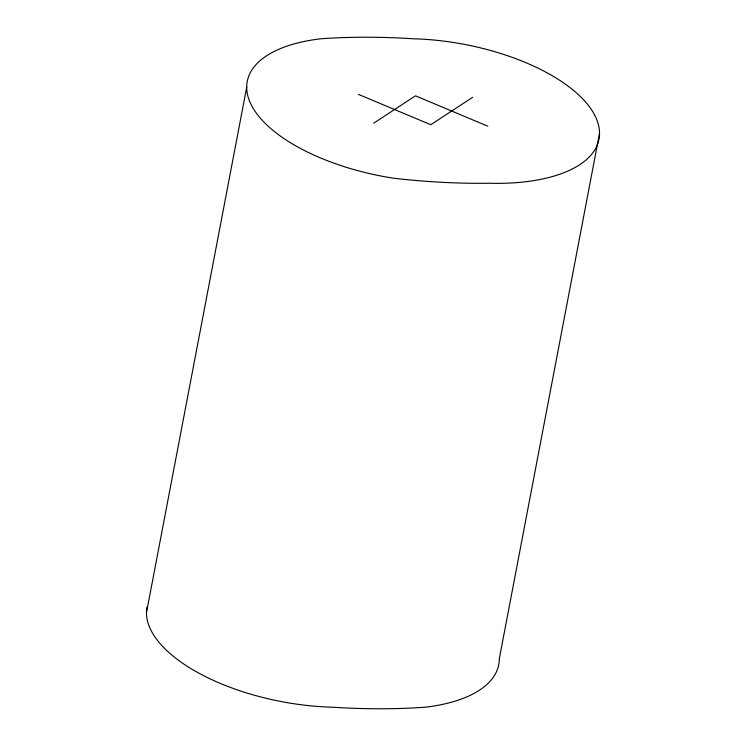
<?xml version="1.0" encoding="UTF-8"?>
<svg xmlns="http://www.w3.org/2000/svg" width="746" height="746" viewBox="0 0 746 746"><rect width="100%" height="100%" fill="white"/><g stroke="black" fill="none" stroke-linecap="round" stroke-linejoin="round"><path stroke-width="1.12" d="M246.702 87.226L146.468 612.671A149.955 67.849 10.8 0 0 332.502 707.208A378.949 171.449 10.8 0 0 425.304 707.208A149.955 67.849 10.8 0 0 499.298 658.774L599.532 133.329M373.625 123.23L415.485 95.833L487.884 126.214M472.61 97.325L430.75 124.722L358.35 94.332M146.486 611.561A149.955 67.849 10.8 0 1 146.971 607.141M594.515 114.763A149.955 67.849 10.8 0 0 413.498 38.792A378.949 171.449 10.8 0 0 320.696 38.792A149.955 67.849 10.8 0 0 251.719 105.792A149.955 67.849 10.8 0 0 394.466 178.331A378.949 171.449 10.8 0 0 489.87 183.255A149.955 67.849 10.8 0 0 594.515 114.763"/></g></svg>
